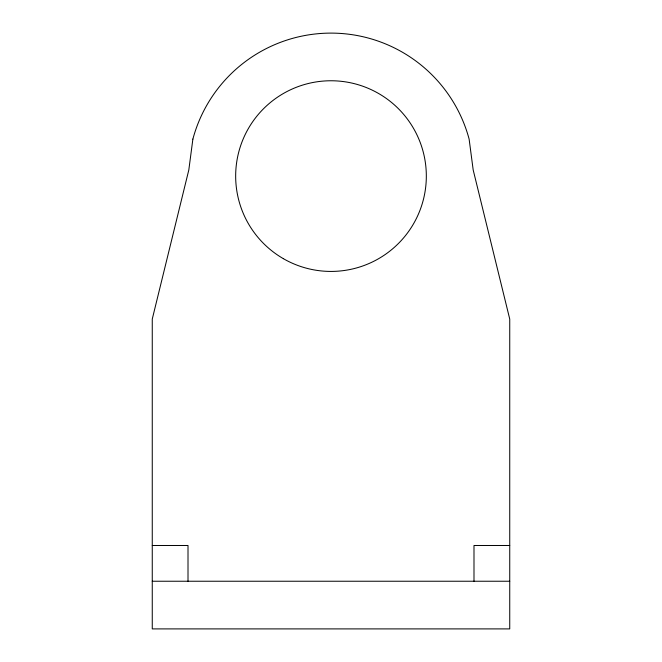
<?xml version="1.0" encoding="UTF-8"?>
<svg xmlns="http://www.w3.org/2000/svg" width="662" height="662" viewBox="0 0 662 662"><rect width="100%" height="100%" fill="white"/><g stroke="black" fill="none" stroke-linecap="round" stroke-linejoin="round"><path stroke-width="0.99" d="M152.26 545.488L188.008 545.488L188.008 581.236M509.74 545.488L473.992 545.488L473.992 581.236M152.26 581.236L509.74 581.236M192.882 139.086L188.819 169.927L152.26 319.084L152.26 628.9L509.74 628.9L509.74 319.084L473.181 169.927L469.118 139.086A142.992 142.992 0 0 0 192.882 139.086M283.336 258.652A95.328 95.328 0 0 0 426.328 176.092A95.328 95.328 0 0 0 283.336 93.532A95.328 95.328 0 0 0 283.336 258.652"/></g></svg>
